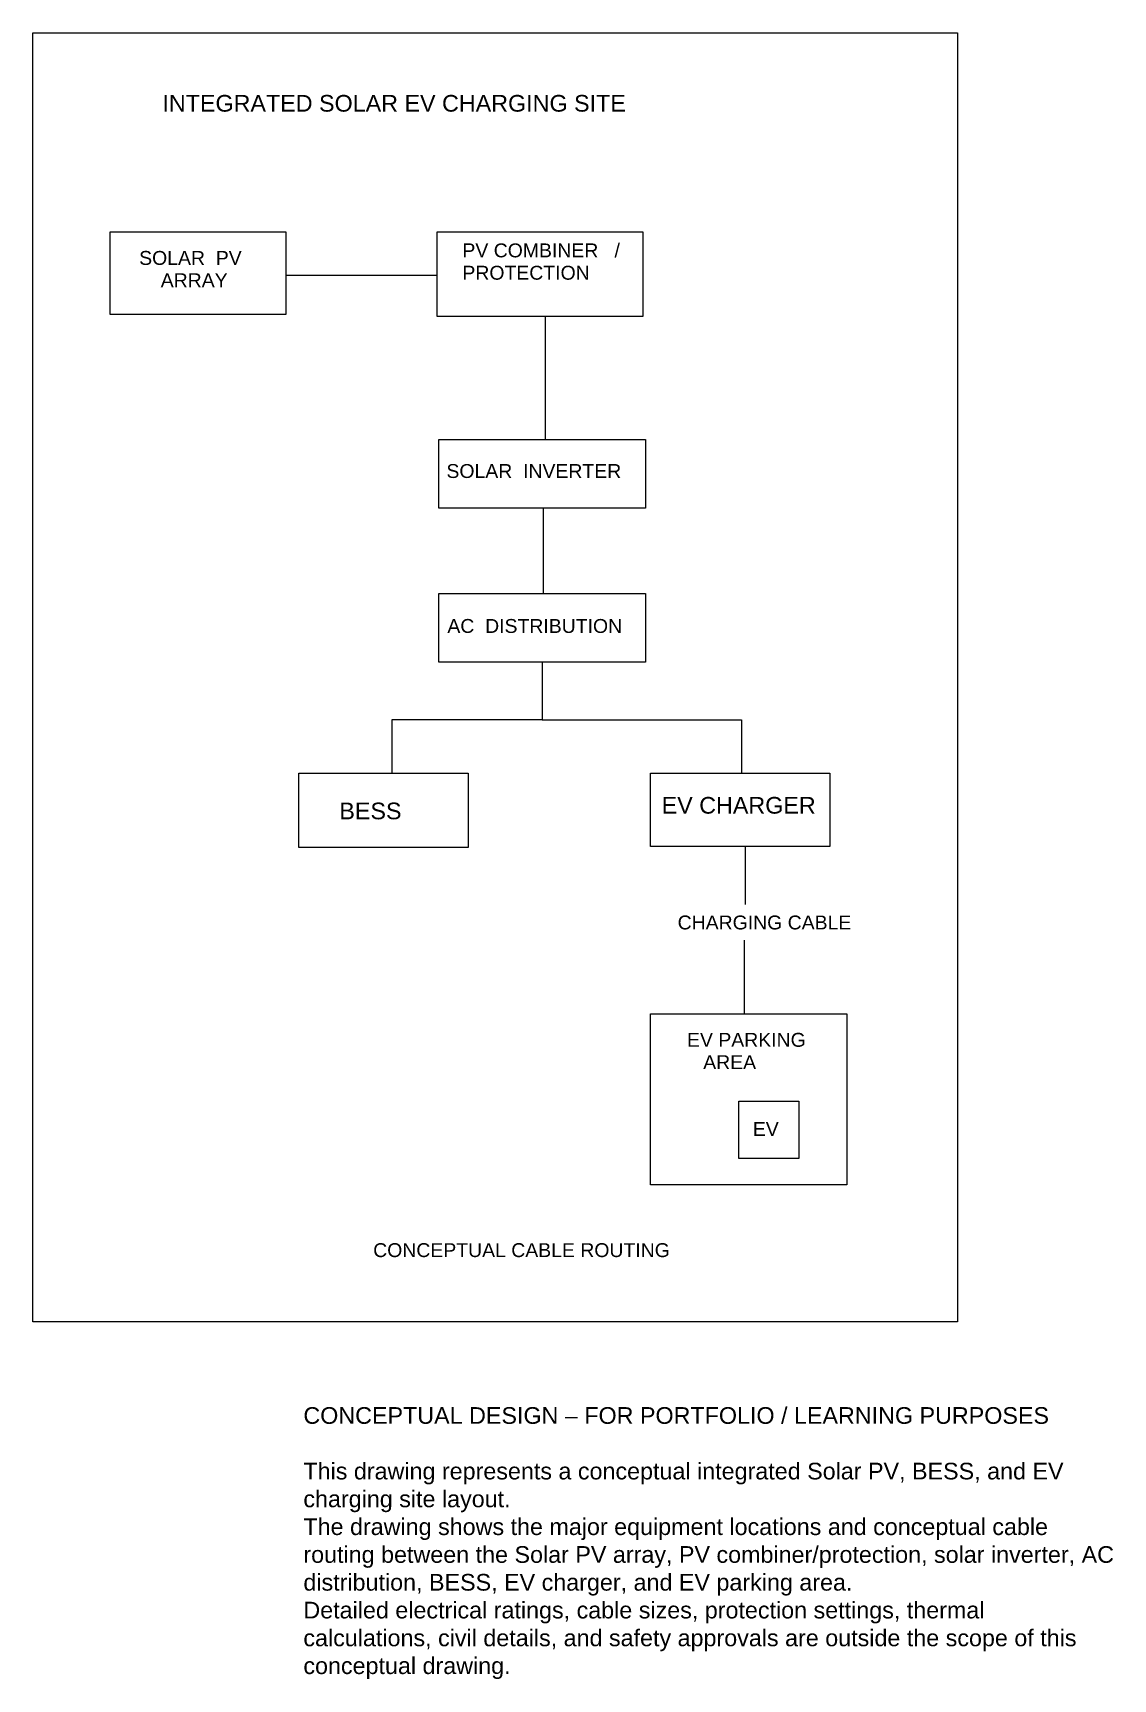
# Model space of a CAD drawing. Header units: millimetres. Extents: x 18.5 to 57.3, y -32.6 to 26.6.
import ezdxf

# ---------------------------------------------------------------- set-up
doc = ezdxf.new("R2010")
doc.units = ezdxf.units.MM
doc.header["$MEASUREMENT"] = 0
doc.styles.get("Standard").update_dxf_attribs({"font": 'arial.ttf'})

msp = doc.modelspace()

# ---------------------------------------------------------------- linework, layer by layer
for p, q in [((27.582, 17.928), (33.024, 17.928)), ((36.912, 16.442), (36.912, 12.016)), ((36.845, 9.551), (36.845, 6.477)), ((36.812, 4.011), (36.812, 1.934)), ((36.812, 1.934), (31.403, 1.934)), ((31.403, 1.934), (31.403, 0.008)), ((36.812, 1.934), (43.979, 1.934)), ((43.979, 1.934), (43.979, 0.008)), ((44.111, -2.627), (44.111, -4.714)), ((44.076, -5.991), (44.076, -8.65))]:
    msp.add_line(p, q)
for points in [[(18.486, 26.644), (51.744, 26.644), (51.744, -19.732), (18.486, -19.732)], [(21.26, 19.482), (27.582, 19.482), (27.582, 16.509), (21.26, 16.509)], [(33.024, 19.482), (40.428, 19.482), (40.428, 16.442), (33.024, 16.442)], [(33.092, 12.016), (40.529, 12.016), (40.529, 9.551), (33.092, 9.551)], [(33.092, 6.477), (40.529, 6.477), (40.529, 4.011), (33.092, 4.011)], [(28.056, 0.008), (34.141, 0.008), (34.141, -2.66), (28.056, -2.66)], [(40.699, 0.008), (47.156, 0.008), (47.156, -2.627), (40.699, -2.627)], [(40.7, -8.65), (47.765, -8.65), (47.765, -14.797), (40.7, -14.797)], [(43.878, -11.791), (46.041, -11.791), (46.041, -13.852), (43.878, -13.852)]]:
    msp.add_lwpolyline(points, close=True)

# ---------------------------------------------------------------- texts
for s, height, p in [('INTEGRATED SOLAR EV CHARGING SITE  ', 0.6, (23.145, 23.812)), ('PV COMBINER   /', 0.5, (33.937, 18.57)), ('SOLAR  PV', 0.5, (22.308, 18.299)), ('    ARRAY', 0.5, (22.308, 17.496)), ('PROTECTION', 0.5, (33.937, 17.766)), ('SOLAR  INVERTER', 0.5, (33.363, 10.632)), ('AC  DISTRIBUTION', 0.5, (33.396, 5.058)), ('BESS', 0.6, (29.51, -1.647)), ('EV CHARGER', 0.6, (41.105, -1.444)), ('CHARGING CABLE ', 0.5, (41.68, -5.61)), ('EV PARKING', 0.5, (42.018, -9.832)), ('   AREA', 0.5, (42.018, -10.635)), ('EV', 0.5, (44.385, -13.041)), ('CONCEPTUAL CABLE ROUTING  ', 0.5, (30.727, -17.398))]:
    msp.add_text(s, height=height).set_placement(p)
at = {"insert": (28.216, -22.797), "char_height": 0.6, "attachment_point": 1}
msp.add_mtext_dynamic_manual_height_columns('CONCEPTUAL DESIGN – FOR PORTFOLIO / LEARNING PURPOSES^J^JThis drawing represents a conceptual integrated Solar PV, BESS, and EV charging site layout.^JThe drawing shows the major equipment locations and conceptual cable routing between the Solar PV array, PV combiner/protection, solar inverter, AC distribution, BESS, EV charger, and EV parking area.^JDetailed electrical ratings, cable sizes, protection settings, thermal calculations, civil details, and safety approvals are outside the scope of this conceptual drawing.', width=29.19417, gutter_width=3, heights=[0], dxfattribs=at)

doc.saveas('drawing.dxf')
